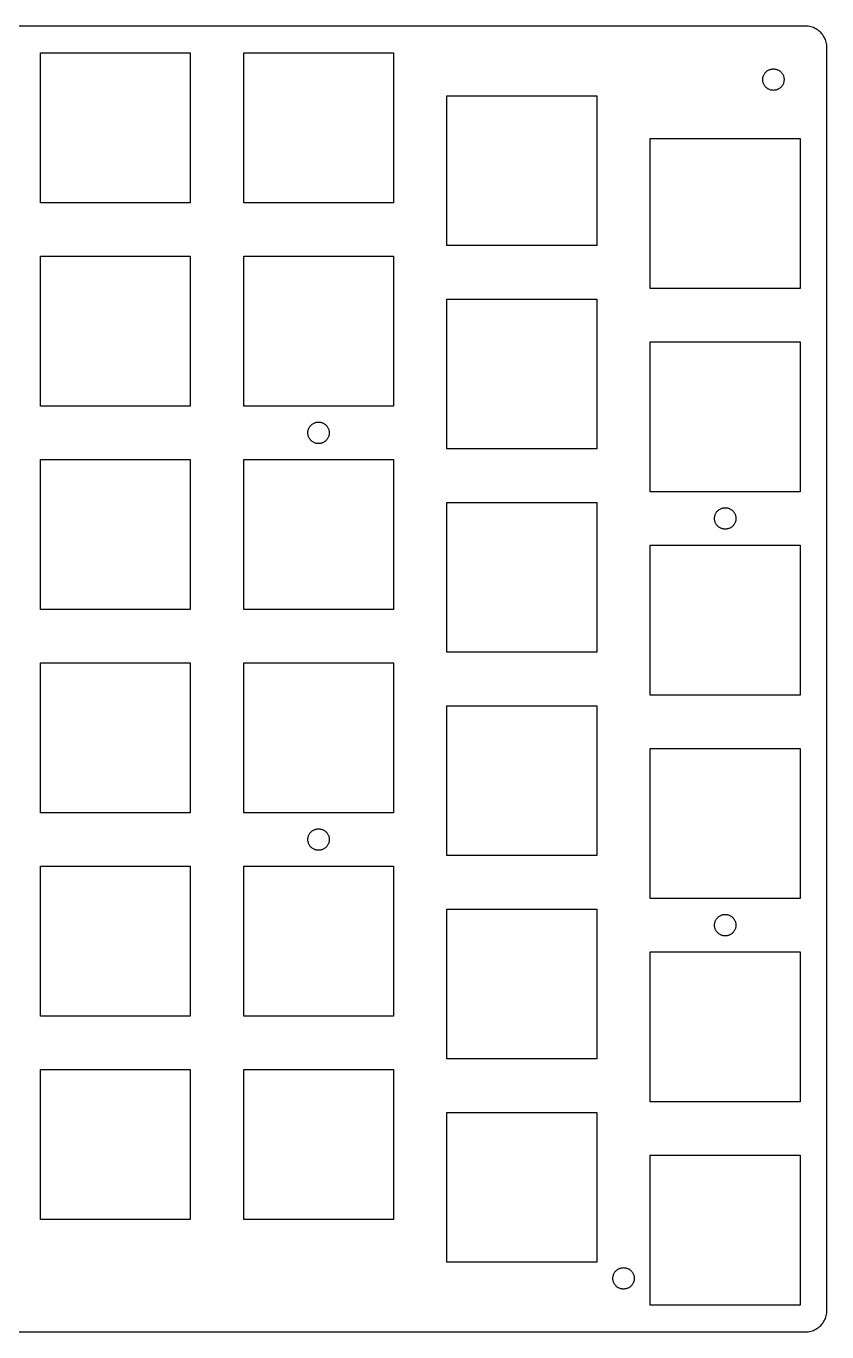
# Model space of a CAD drawing. Header units: metres. Extents: x 0 to 133, y 0 to 122.
# Drawn here: x 58.2 to 133, y 0 to 122 of the extents above; entities that cross this region are included whole.
import ezdxf

# ---------------------------------------------------------------- set-up
doc = ezdxf.new("R2010")
doc.units = ezdxf.units.M

msp = doc.modelspace()

# ---------------------------------------------------------------- linework, layer by layer
for p, q in [((131, 122), (2, 122)), ((131.126, 121.996), (131, 122)), ((131.251, 121.984), (131.126, 121.996)), ((131.375, 121.965), (131.251, 121.984)), ((131.497, 121.937), (131.375, 121.965)), ((131.618, 121.902), (131.497, 121.937)), ((131.736, 121.86), (131.618, 121.902)), ((131.852, 121.81), (131.736, 121.86)), ((131.964, 121.753), (131.852, 121.81)), ((132.072, 121.689), (131.964, 121.753)), ((132.176, 121.618), (132.072, 121.689)), ((132.275, 121.541), (132.176, 121.618)), ((132.369, 121.458), (132.275, 121.541)), ((132.458, 121.369), (132.369, 121.458)), ((132.541, 121.275), (132.458, 121.369)), ((132.618, 121.176), (132.541, 121.275)), ((132.689, 121.072), (132.618, 121.176)), ((132.753, 120.964), (132.689, 121.072)), ((132.81, 120.852), (132.753, 120.964)), ((132.86, 120.736), (132.81, 120.852)), ((132.902, 120.618), (132.86, 120.736)), ((132.937, 120.497), (132.902, 120.618)), ((132.965, 120.375), (132.937, 120.497)), ((132.984, 120.251), (132.965, 120.375)), ((132.996, 120.126), (132.984, 120.251)), ((133, 120), (132.996, 120.126)), ((133, 2), (133, 120)), ((59.5, 119.5), (73.5, 119.5)), ((59.5, 105.5), (59.5, 119.5)), ((73.5, 119.5), (73.5, 105.5)), ((78.5, 105.5), (78.5, 119.5)), ((78.5, 119.5), (92.5, 119.5)), ((92.5, 119.5), (92.5, 105.5)), ((127.002, 117.063), (127.008, 117.125)), ((127.008, 117.125), (127.018, 117.187)), ((127.018, 117.187), (127.031, 117.249)), ((127.031, 117.249), (127.049, 117.309)), ((127.049, 117.309), (127.07, 117.368)), ((127.07, 117.368), (127.095, 117.426)), ((127.095, 117.426), (127.124, 117.482)), ((127.124, 117.482), (127.156, 117.536)), ((127.156, 117.536), (127.191, 117.588)), ((127.191, 117.588), (127.229, 117.637)), ((127.229, 117.637), (127.271, 117.685)), ((127.271, 117.685), (127.315, 117.729)), ((127.315, 117.729), (127.363, 117.771)), ((127.363, 117.771), (127.412, 117.809)), ((127.412, 117.809), (127.464, 117.844)), ((127.464, 117.844), (127.518, 117.876)), ((127.518, 117.876), (127.574, 117.905)), ((127.574, 117.905), (127.632, 117.93)), ((127.632, 117.93), (127.691, 117.951)), ((127.691, 117.951), (127.751, 117.969)), ((127.751, 117.969), (127.813, 117.982)), ((127.813, 117.982), (127.875, 117.992)), ((127.875, 117.992), (127.937, 117.998)), ((127.937, 117.998), (128, 118)), ((128, 118), (128.063, 117.998)), ((128.063, 117.998), (128.125, 117.992)), ((128.125, 117.992), (128.187, 117.982)), ((128.187, 117.982), (128.249, 117.969)), ((128.249, 117.969), (128.309, 117.951)), ((128.309, 117.951), (128.368, 117.93)), ((128.368, 117.93), (128.426, 117.905)), ((128.426, 117.905), (128.482, 117.876)), ((128.482, 117.876), (128.536, 117.844)), ((128.536, 117.844), (128.588, 117.809)), ((128.588, 117.809), (128.637, 117.771)), ((128.637, 117.771), (128.685, 117.729)), ((128.685, 117.729), (128.729, 117.685)), ((128.729, 117.685), (128.771, 117.637)), ((128.771, 117.637), (128.809, 117.588)), ((128.809, 117.588), (128.844, 117.536)), ((128.844, 117.536), (128.876, 117.482)), ((128.876, 117.482), (128.905, 117.426)), ((128.905, 117.426), (128.93, 117.368)), ((128.93, 117.368), (128.951, 117.309)), ((128.951, 117.309), (128.969, 117.249)), ((128.969, 117.249), (128.982, 117.187)), ((128.982, 117.187), (128.992, 117.125)), ((128.992, 117.125), (128.998, 117.063)), ((127, 117), (127.002, 117.063)), ((127.002, 116.937), (127, 117)), ((127.008, 116.875), (127.002, 116.937)), ((127.018, 116.813), (127.008, 116.875)), ((127.031, 116.751), (127.018, 116.813)), ((127.049, 116.691), (127.031, 116.751)), ((127.07, 116.632), (127.049, 116.691)), ((127.095, 116.574), (127.07, 116.632)), ((127.124, 116.518), (127.095, 116.574)), ((127.156, 116.464), (127.124, 116.518)), ((127.191, 116.412), (127.156, 116.464)), ((127.229, 116.363), (127.191, 116.412)), ((127.271, 116.315), (127.229, 116.363)), ((127.315, 116.271), (127.271, 116.315)), ((127.363, 116.229), (127.315, 116.271)), ((127.412, 116.191), (127.363, 116.229)), ((127.464, 116.156), (127.412, 116.191)), ((127.518, 116.124), (127.464, 116.156)), ((127.574, 116.095), (127.518, 116.124)), ((127.632, 116.07), (127.574, 116.095)), ((127.691, 116.049), (127.632, 116.07)), ((127.751, 116.031), (127.691, 116.049)), ((127.813, 116.018), (127.751, 116.031)), ((127.875, 116.008), (127.813, 116.018)), ((127.937, 116.002), (127.875, 116.008)), ((128, 116), (127.937, 116.002)), ((128.063, 116.002), (128, 116)), ((128.125, 116.008), (128.063, 116.002)), ((128.187, 116.018), (128.125, 116.008)), ((128.249, 116.031), (128.187, 116.018)), ((128.309, 116.049), (128.249, 116.031)), ((128.368, 116.07), (128.309, 116.049)), ((128.426, 116.095), (128.368, 116.07)), ((128.482, 116.124), (128.426, 116.095)), ((128.536, 116.156), (128.482, 116.124)), ((128.588, 116.191), (128.536, 116.156)), ((128.637, 116.229), (128.588, 116.191)), ((128.685, 116.271), (128.637, 116.229)), ((128.729, 116.315), (128.685, 116.271)), ((128.771, 116.363), (128.729, 116.315)), ((128.809, 116.412), (128.771, 116.363)), ((128.844, 116.464), (128.809, 116.412)), ((128.876, 116.518), (128.844, 116.464)), ((128.905, 116.574), (128.876, 116.518)), ((128.93, 116.632), (128.905, 116.574)), ((128.951, 116.691), (128.93, 116.632)), ((128.969, 116.751), (128.951, 116.691)), ((128.982, 116.813), (128.969, 116.751)), ((128.992, 116.875), (128.982, 116.813)), ((128.998, 116.937), (128.992, 116.875)), ((128.998, 117.063), (129, 117)), ((129, 117), (128.998, 116.937)), ((97.5, 101.5), (97.5, 115.5)), ((97.5, 115.5), (111.5, 115.5)), ((111.5, 115.5), (111.5, 101.5)), ((116.5, 97.5), (116.5, 111.5)), ((116.5, 111.5), (130.5, 111.5)), ((130.5, 111.5), (130.5, 97.5)), ((73.5, 105.5), (59.5, 105.5)), ((92.5, 105.5), (78.5, 105.5)), ((111.5, 101.5), (97.5, 101.5)), ((59.5, 86.5), (59.5, 100.5)), ((59.5, 100.5), (73.5, 100.5)), ((73.5, 100.5), (73.5, 86.5)), ((78.5, 86.5), (78.5, 100.5)), ((78.5, 100.5), (92.5, 100.5)), ((92.5, 100.5), (92.5, 86.5)), ((97.5, 82.5), (97.5, 96.5)), ((97.5, 96.5), (111.5, 96.5)), ((111.5, 96.5), (111.5, 82.5)), ((130.5, 97.5), (116.5, 97.5)), ((116.5, 78.5), (116.5, 92.5)), ((116.5, 92.5), (130.5, 92.5)), ((130.5, 92.5), (130.5, 78.5)), ((73.5, 86.5), (59.5, 86.5)), ((92.5, 86.5), (78.5, 86.5)), ((84.5079, 84.1253), (84.5177, 84.1874)), ((84.5177, 84.1874), (84.5314, 84.2487)), ((84.5314, 84.2487), (84.5489, 84.309)), ((84.5489, 84.309), (84.5702, 84.3681)), ((84.5702, 84.3681), (84.5952, 84.4258)), ((84.5952, 84.4258), (84.6237, 84.4818)), ((84.6237, 84.4818), (84.6557, 84.5358)), ((84.6557, 84.5358), (84.691, 84.5878)), ((84.691, 84.5878), (84.7295, 84.6374)), ((84.7295, 84.6374), (84.771, 84.6845)), ((84.771, 84.6845), (84.8154, 84.729)), ((84.8154, 84.729), (84.8626, 84.7705)), ((84.8626, 84.7705), (84.9122, 84.809)), ((84.9122, 84.809), (84.9642, 84.8443)), ((84.9642, 84.8443), (85.0182, 84.8763)), ((85.0182, 84.8763), (85.0742, 84.9048)), ((85.0742, 84.9048), (85.1319, 84.9298)), ((85.1319, 84.9298), (85.191, 84.951)), ((85.191, 84.951), (85.2513, 84.9686)), ((85.2513, 84.9686), (85.3126, 84.9823)), ((85.3126, 84.9823), (85.3747, 84.9921)), ((85.3747, 84.9921), (85.4372, 84.998)), ((85.4372, 84.998), (85.5, 85)), ((85.5, 85), (85.5628, 84.998)), ((85.5628, 84.998), (85.6253, 84.9921)), ((85.6253, 84.9921), (85.6874, 84.9823)), ((85.6874, 84.9823), (85.7487, 84.9686)), ((85.7487, 84.9686), (85.809, 84.951)), ((85.809, 84.951), (85.8681, 84.9298)), ((85.8681, 84.9298), (85.9258, 84.9048)), ((85.9258, 84.9048), (85.9818, 84.8763)), ((85.9818, 84.8763), (86.0358, 84.8443)), ((86.0358, 84.8443), (86.0878, 84.809)), ((86.0878, 84.809), (86.1374, 84.7705)), ((86.1374, 84.7705), (86.1845, 84.729)), ((86.1845, 84.729), (86.229, 84.6845)), ((86.229, 84.6845), (86.2705, 84.6374)), ((86.2705, 84.6374), (86.309, 84.5878)), ((86.309, 84.5878), (86.3443, 84.5358)), ((86.3443, 84.5358), (86.3763, 84.4818)), ((86.3763, 84.4818), (86.4048, 84.4258)), ((86.4048, 84.4258), (86.4298, 84.3681)), ((86.4298, 84.3681), (86.451, 84.309)), ((86.451, 84.309), (86.4686, 84.2487)), ((86.4686, 84.2487), (86.4823, 84.1874)), ((86.4823, 84.1874), (86.4921, 84.1253)), ((84.5, 84), (84.502, 84.0628)), ((84.502, 83.9372), (84.5, 84)), ((84.502, 84.0628), (84.5079, 84.1253)), ((84.5079, 83.8747), (84.502, 83.9372)), ((84.5177, 83.8126), (84.5079, 83.8747)), ((84.5314, 83.7513), (84.5177, 83.8126)), ((84.5489, 83.691), (84.5314, 83.7513)), ((84.5702, 83.6319), (84.5489, 83.691)), ((84.5952, 83.5742), (84.5702, 83.6319)), ((84.6237, 83.5182), (84.5952, 83.5742)), ((84.6557, 83.4642), (84.6237, 83.5182)), ((84.691, 83.4122), (84.6557, 83.4642)), ((84.7295, 83.3626), (84.691, 83.4122)), ((84.771, 83.3154), (84.7295, 83.3626)), ((84.8154, 83.271), (84.771, 83.3154)), ((84.8626, 83.2295), (84.8154, 83.271)), ((84.9122, 83.191), (84.8626, 83.2295)), ((84.9642, 83.1557), (84.9122, 83.191)), ((85.0182, 83.1237), (84.9642, 83.1557)), ((85.0742, 83.0952), (85.0182, 83.1237)), ((85.1319, 83.0702), (85.0742, 83.0952)), ((85.191, 83.0489), (85.1319, 83.0702)), ((85.2513, 83.0314), (85.191, 83.0489)), ((85.3126, 83.0177), (85.2513, 83.0314)), ((85.3747, 83.0079), (85.3126, 83.0177)), ((85.4372, 83.002), (85.3747, 83.0079)), ((85.5, 83), (85.4372, 83.002)), ((85.5628, 83.002), (85.5, 83)), ((85.6253, 83.0079), (85.5628, 83.002)), ((85.6874, 83.0177), (85.6253, 83.0079)), ((85.7487, 83.0314), (85.6874, 83.0177)), ((85.809, 83.0489), (85.7487, 83.0314)), ((85.8681, 83.0702), (85.809, 83.0489)), ((85.9258, 83.0952), (85.8681, 83.0702)), ((85.9818, 83.1237), (85.9258, 83.0952)), ((86.0358, 83.1557), (85.9818, 83.1237)), ((86.0878, 83.191), (86.0358, 83.1557)), ((86.1374, 83.2295), (86.0878, 83.191)), ((86.1845, 83.271), (86.1374, 83.2295)), ((86.229, 83.3154), (86.1845, 83.271)), ((86.2705, 83.3626), (86.229, 83.3154)), ((86.309, 83.4122), (86.2705, 83.3626)), ((86.3443, 83.4642), (86.309, 83.4122)), ((86.3763, 83.5182), (86.3443, 83.4642)), ((86.4048, 83.5742), (86.3763, 83.5182)), ((86.4298, 83.6319), (86.4048, 83.5742)), ((86.451, 83.691), (86.4298, 83.6319)), ((86.4686, 83.7513), (86.451, 83.691)), ((86.4823, 83.8126), (86.4686, 83.7513)), ((86.4921, 83.8747), (86.4823, 83.8126)), ((86.4921, 84.1253), (86.498, 84.0628)), ((86.498, 83.9372), (86.4921, 83.8747)), ((86.498, 84.0628), (86.5, 84)), ((86.5, 84), (86.498, 83.9372)), ((111.5, 82.5), (97.5, 82.5)), ((59.5, 67.5), (59.5, 81.5)), ((59.5, 81.5), (73.5, 81.5)), ((73.5, 81.5), (73.5, 67.5)), ((78.5, 67.5), (78.5, 81.5)), ((78.5, 81.5), (92.5, 81.5)), ((92.5, 81.5), (92.5, 67.5)), ((130.5, 78.5), (116.5, 78.5)), ((97.5, 63.5), (97.5, 77.5)), ((97.5, 77.5), (111.5, 77.5)), ((111.5, 77.5), (111.5, 63.5)), ((122.964, 76.8443), (123.018, 76.8763)), ((123.018, 76.8763), (123.074, 76.9048)), ((123.074, 76.9048), (123.132, 76.9298)), ((123.132, 76.9298), (123.191, 76.951)), ((123.191, 76.951), (123.251, 76.9686)), ((123.251, 76.9686), (123.313, 76.9823)), ((123.313, 76.9823), (123.375, 76.9921)), ((123.375, 76.9921), (123.437, 76.998)), ((123.437, 76.998), (123.5, 77)), ((123.5, 77), (123.563, 76.998)), ((123.563, 76.998), (123.625, 76.9921)), ((123.625, 76.9921), (123.687, 76.9823)), ((123.687, 76.9823), (123.749, 76.9686)), ((123.749, 76.9686), (123.809, 76.951)), ((123.809, 76.951), (123.868, 76.9298)), ((123.868, 76.9298), (123.926, 76.9048)), ((123.926, 76.9048), (123.982, 76.8763)), ((123.982, 76.8763), (124.036, 76.8443)), ((122.5, 76), (122.502, 76.0628)), ((122.502, 75.9372), (122.5, 76)), ((122.502, 76.0628), (122.508, 76.1253)), ((122.508, 75.8747), (122.502, 75.9372)), ((122.508, 76.1253), (122.518, 76.1874)), ((122.518, 75.8126), (122.508, 75.8747)), ((122.518, 76.1874), (122.531, 76.2487)), ((122.531, 75.7513), (122.518, 75.8126)), ((122.531, 76.2487), (122.549, 76.309)), ((122.549, 75.691), (122.531, 75.7513)), ((122.549, 76.309), (122.57, 76.3681)), ((122.57, 75.6319), (122.549, 75.691)), ((122.57, 76.3681), (122.595, 76.4258)), ((122.595, 76.4258), (122.624, 76.4818)), ((122.624, 76.4818), (122.656, 76.5358)), ((122.656, 76.5358), (122.691, 76.5878)), ((122.691, 76.5878), (122.729, 76.6374)), ((122.729, 76.6374), (122.771, 76.6845)), ((122.771, 76.6845), (122.815, 76.729)), ((122.815, 76.729), (122.863, 76.7705)), ((122.863, 76.7705), (122.912, 76.809)), ((122.912, 76.809), (122.964, 76.8443)), ((124.036, 76.8443), (124.088, 76.809)), ((124.088, 76.809), (124.137, 76.7705)), ((124.137, 76.7705), (124.185, 76.729)), ((124.185, 76.729), (124.229, 76.6845)), ((124.229, 76.6845), (124.271, 76.6374)), ((124.271, 76.6374), (124.309, 76.5878)), ((124.309, 76.5878), (124.344, 76.5358)), ((124.344, 76.5358), (124.376, 76.4818)), ((124.376, 76.4818), (124.405, 76.4258)), ((124.405, 76.4258), (124.43, 76.3681)), ((124.43, 76.3681), (124.451, 76.309)), ((124.451, 75.691), (124.43, 75.6319)), ((124.451, 76.309), (124.469, 76.2487)), ((124.469, 75.7513), (124.451, 75.691)), ((124.469, 76.2487), (124.482, 76.1874)), ((124.482, 75.8126), (124.469, 75.7513)), ((124.482, 76.1874), (124.492, 76.1253)), ((124.492, 75.8747), (124.482, 75.8126)), ((124.492, 76.1253), (124.498, 76.0628)), ((124.498, 75.9372), (124.492, 75.8747)), ((124.498, 76.0628), (124.5, 76)), ((124.5, 76), (124.498, 75.9372)), ((122.595, 75.5742), (122.57, 75.6319)), ((122.624, 75.5182), (122.595, 75.5742)), ((122.656, 75.4642), (122.624, 75.5182)), ((122.691, 75.4122), (122.656, 75.4642)), ((122.729, 75.3626), (122.691, 75.4122)), ((122.771, 75.3154), (122.729, 75.3626)), ((122.815, 75.271), (122.771, 75.3154)), ((122.863, 75.2295), (122.815, 75.271)), ((122.912, 75.191), (122.863, 75.2295)), ((122.964, 75.1557), (122.912, 75.191)), ((123.018, 75.1237), (122.964, 75.1557)), ((123.074, 75.0952), (123.018, 75.1237)), ((123.132, 75.0702), (123.074, 75.0952)), ((123.191, 75.0489), (123.132, 75.0702)), ((123.251, 75.0314), (123.191, 75.0489)), ((123.313, 75.0177), (123.251, 75.0314)), ((123.375, 75.0079), (123.313, 75.0177)), ((123.437, 75.002), (123.375, 75.0079)), ((123.5, 75), (123.437, 75.002)), ((123.563, 75.002), (123.5, 75)), ((123.625, 75.0079), (123.563, 75.002)), ((123.687, 75.0177), (123.625, 75.0079)), ((123.749, 75.0314), (123.687, 75.0177)), ((123.809, 75.0489), (123.749, 75.0314)), ((123.868, 75.0702), (123.809, 75.0489)), ((123.926, 75.0952), (123.868, 75.0702)), ((123.982, 75.1237), (123.926, 75.0952)), ((124.036, 75.1557), (123.982, 75.1237)), ((124.088, 75.191), (124.036, 75.1557)), ((124.137, 75.2295), (124.088, 75.191)), ((124.185, 75.271), (124.137, 75.2295)), ((124.229, 75.3154), (124.185, 75.271)), ((124.271, 75.3626), (124.229, 75.3154)), ((124.309, 75.4122), (124.271, 75.3626)), ((124.344, 75.4642), (124.309, 75.4122)), ((124.376, 75.5182), (124.344, 75.4642)), ((124.405, 75.5742), (124.376, 75.5182)), ((124.43, 75.6319), (124.405, 75.5742)), ((116.5, 59.5), (116.5, 73.5)), ((116.5, 73.5), (130.5, 73.5)), ((130.5, 73.5), (130.5, 59.5)), ((73.5, 67.5), (59.5, 67.5)), ((92.5, 67.5), (78.5, 67.5)), ((111.5, 63.5), (97.5, 63.5)), ((59.5, 48.5), (59.5, 62.5)), ((59.5, 62.5), (73.5, 62.5)), ((73.5, 62.5), (73.5, 48.5)), ((78.5, 48.5), (78.5, 62.5)), ((78.5, 62.5), (92.5, 62.5)), ((92.5, 62.5), (92.5, 48.5)), ((130.5, 59.5), (116.5, 59.5)), ((97.5, 44.5), (97.5, 58.5)), ((97.5, 58.5), (111.5, 58.5)), ((111.5, 58.5), (111.5, 44.5)), ((116.5, 40.5), (116.5, 54.5)), ((116.5, 54.5), (130.5, 54.5)), ((130.5, 54.5), (130.5, 40.5)), ((73.5, 48.5), (59.5, 48.5)), ((92.5, 48.5), (78.5, 48.5)), ((84.5489, 46.309), (84.5702, 46.3681)), ((84.5702, 46.3681), (84.5952, 46.4258)), ((84.5952, 46.4258), (84.6237, 46.4818)), ((84.6237, 46.4818), (84.6557, 46.5358)), ((84.6557, 46.5358), (84.691, 46.5878)), ((84.691, 46.5878), (84.7295, 46.6374)), ((84.7295, 46.6374), (84.771, 46.6845)), ((84.771, 46.6845), (84.8154, 46.729)), ((84.8154, 46.729), (84.8626, 46.7705)), ((84.8626, 46.7705), (84.9122, 46.809)), ((84.9122, 46.809), (84.9642, 46.8443)), ((84.9642, 46.8443), (85.0182, 46.8763)), ((85.0182, 46.8763), (85.0742, 46.9048)), ((85.0742, 46.9048), (85.1319, 46.9298)), ((85.1319, 46.9298), (85.191, 46.951)), ((85.191, 46.951), (85.2513, 46.9686)), ((85.2513, 46.9686), (85.3126, 46.9823)), ((85.3126, 46.9823), (85.3747, 46.9921)), ((85.3747, 46.9921), (85.4372, 46.998)), ((85.4372, 46.998), (85.5, 47)), ((85.5, 47), (85.5628, 46.998)), ((85.5628, 46.998), (85.6253, 46.9921)), ((85.6253, 46.9921), (85.6874, 46.9823)), ((85.6874, 46.9823), (85.7487, 46.9686)), ((85.7487, 46.9686), (85.809, 46.951)), ((85.809, 46.951), (85.8681, 46.9298)), ((85.8681, 46.9298), (85.9258, 46.9048)), ((85.9258, 46.9048), (85.9818, 46.8763)), ((85.9818, 46.8763), (86.0358, 46.8443)), ((86.0358, 46.8443), (86.0878, 46.809)), ((86.0878, 46.809), (86.1374, 46.7705)), ((86.1374, 46.7705), (86.1845, 46.729)), ((86.1845, 46.729), (86.229, 46.6845)), ((86.229, 46.6845), (86.2705, 46.6374)), ((86.2705, 46.6374), (86.309, 46.5878)), ((86.309, 46.5878), (86.3443, 46.5358)), ((86.3443, 46.5358), (86.3763, 46.4818)), ((86.3763, 46.4818), (86.4048, 46.4258)), ((86.4048, 46.4258), (86.4298, 46.3681)), ((86.4298, 46.3681), (86.451, 46.309)), ((84.5, 46), (84.502, 46.0628)), ((84.502, 45.9372), (84.5, 46)), ((84.502, 46.0628), (84.5079, 46.1253)), ((84.5079, 45.8747), (84.502, 45.9372)), ((84.5079, 46.1253), (84.5177, 46.1874)), ((84.5177, 45.8126), (84.5079, 45.8747)), ((84.5177, 46.1874), (84.5314, 46.2487)), ((84.5314, 45.7513), (84.5177, 45.8126)), ((84.5314, 46.2487), (84.5489, 46.309)), ((84.5489, 45.691), (84.5314, 45.7513)), ((84.5702, 45.6319), (84.5489, 45.691)), ((84.5952, 45.5742), (84.5702, 45.6319)), ((84.6237, 45.5182), (84.5952, 45.5742)), ((84.6557, 45.4642), (84.6237, 45.5182)), ((84.691, 45.4122), (84.6557, 45.4642)), ((84.7295, 45.3626), (84.691, 45.4122)), ((84.771, 45.3154), (84.7295, 45.3626)), ((84.8154, 45.271), (84.771, 45.3154)), ((84.8626, 45.2295), (84.8154, 45.271)), ((84.9122, 45.191), (84.8626, 45.2295)), ((84.9642, 45.1557), (84.9122, 45.191)), ((85.0182, 45.1237), (84.9642, 45.1557)), ((86.0358, 45.1557), (85.9818, 45.1237)), ((86.0878, 45.191), (86.0358, 45.1557)), ((86.1374, 45.2295), (86.0878, 45.191)), ((86.1845, 45.271), (86.1374, 45.2295)), ((86.229, 45.3154), (86.1845, 45.271)), ((86.2705, 45.3626), (86.229, 45.3154)), ((86.309, 45.4122), (86.2705, 45.3626)), ((86.3443, 45.4642), (86.309, 45.4122)), ((86.3763, 45.5182), (86.3443, 45.4642)), ((86.4048, 45.5742), (86.3763, 45.5182)), ((86.4298, 45.6319), (86.4048, 45.5742)), ((86.451, 45.691), (86.4298, 45.6319)), ((86.451, 46.309), (86.4686, 46.2487)), ((86.4686, 45.7513), (86.451, 45.691)), ((86.4686, 46.2487), (86.4823, 46.1874)), ((86.4823, 45.8126), (86.4686, 45.7513)), ((86.4823, 46.1874), (86.4921, 46.1253)), ((86.4921, 45.8747), (86.4823, 45.8126)), ((86.4921, 46.1253), (86.498, 46.0628)), ((86.498, 45.9372), (86.4921, 45.8747)), ((86.498, 46.0628), (86.5, 46)), ((86.5, 46), (86.498, 45.9372)), ((85.0742, 45.0952), (85.0182, 45.1237)), ((85.1319, 45.0702), (85.0742, 45.0952)), ((85.191, 45.0489), (85.1319, 45.0702)), ((85.2513, 45.0314), (85.191, 45.0489)), ((85.3126, 45.0177), (85.2513, 45.0314)), ((85.3747, 45.0079), (85.3126, 45.0177)), ((85.4372, 45.002), (85.3747, 45.0079)), ((85.5, 45), (85.4372, 45.002)), ((85.5628, 45.002), (85.5, 45)), ((85.6253, 45.0079), (85.5628, 45.002)), ((85.6874, 45.0177), (85.6253, 45.0079)), ((85.7487, 45.0314), (85.6874, 45.0177)), ((85.809, 45.0489), (85.7487, 45.0314)), ((85.8681, 45.0702), (85.809, 45.0489)), ((85.9258, 45.0952), (85.8681, 45.0702)), ((85.9818, 45.1237), (85.9258, 45.0952)), ((111.5, 44.5), (97.5, 44.5)), ((59.5, 29.5), (59.5, 43.5)), ((59.5, 43.5), (73.5, 43.5)), ((73.5, 43.5), (73.5, 29.5)), ((78.5, 29.5), (78.5, 43.5)), ((78.5, 43.5), (92.5, 43.5)), ((92.5, 43.5), (92.5, 29.5)), ((130.5, 40.5), (116.5, 40.5)), ((97.5, 25.5), (97.5, 39.5)), ((97.5, 39.5), (111.5, 39.5)), ((111.5, 39.5), (111.5, 25.5)), ((122.5, 38), (122.502, 38.0628)), ((122.502, 37.9372), (122.5, 38)), ((122.502, 38.0628), (122.508, 38.1253)), ((122.508, 37.8747), (122.502, 37.9372)), ((122.508, 38.1253), (122.518, 38.1874)), ((122.518, 37.8126), (122.508, 37.8747)), ((122.518, 38.1874), (122.531, 38.2487)), ((122.531, 38.2487), (122.549, 38.309)), ((122.549, 38.309), (122.57, 38.3681)), ((122.57, 38.3681), (122.595, 38.4258)), ((122.595, 38.4258), (122.624, 38.4818)), ((122.624, 38.4818), (122.656, 38.5358)), ((122.656, 38.5358), (122.691, 38.5878)), ((122.691, 38.5878), (122.729, 38.6374)), ((122.729, 38.6374), (122.771, 38.6845)), ((122.771, 38.6845), (122.815, 38.729)), ((122.815, 38.729), (122.863, 38.7705)), ((122.863, 38.7705), (122.912, 38.809)), ((122.912, 38.809), (122.964, 38.8443)), ((122.964, 38.8443), (123.018, 38.8763)), ((123.018, 38.8763), (123.074, 38.9048)), ((123.074, 38.9048), (123.132, 38.9298)), ((123.132, 38.9298), (123.191, 38.951)), ((123.191, 38.951), (123.251, 38.9686)), ((123.251, 38.9686), (123.313, 38.9823)), ((123.313, 38.9823), (123.375, 38.9921)), ((123.375, 38.9921), (123.437, 38.998)), ((123.437, 38.998), (123.5, 39)), ((123.5, 39), (123.563, 38.998)), ((123.563, 38.998), (123.625, 38.9921)), ((123.625, 38.9921), (123.687, 38.9823)), ((123.687, 38.9823), (123.749, 38.9686)), ((123.749, 38.9686), (123.809, 38.951)), ((123.809, 38.951), (123.868, 38.9298)), ((123.868, 38.9298), (123.926, 38.9048)), ((123.926, 38.9048), (123.982, 38.8763)), ((123.982, 38.8763), (124.036, 38.8443)), ((124.036, 38.8443), (124.088, 38.809)), ((124.088, 38.809), (124.137, 38.7705)), ((124.137, 38.7705), (124.185, 38.729)), ((124.185, 38.729), (124.229, 38.6845)), ((124.229, 38.6845), (124.271, 38.6374)), ((124.271, 38.6374), (124.309, 38.5878)), ((124.309, 38.5878), (124.344, 38.5358)), ((124.344, 38.5358), (124.376, 38.4818)), ((124.376, 38.4818), (124.405, 38.4258)), ((124.405, 38.4258), (124.43, 38.3681)), ((124.43, 38.3681), (124.451, 38.309)), ((124.451, 38.309), (124.469, 38.2487)), ((124.469, 38.2487), (124.482, 38.1874)), ((124.482, 38.1874), (124.492, 38.1253)), ((124.492, 37.8747), (124.482, 37.8126)), ((124.492, 38.1253), (124.498, 38.0628)), ((124.498, 37.9372), (124.492, 37.8747)), ((124.498, 38.0628), (124.5, 38)), ((124.5, 38), (124.498, 37.9372)), ((122.531, 37.7513), (122.518, 37.8126)), ((122.549, 37.691), (122.531, 37.7513)), ((122.57, 37.6319), (122.549, 37.691)), ((122.595, 37.5742), (122.57, 37.6319)), ((122.624, 37.5182), (122.595, 37.5742)), ((122.656, 37.4642), (122.624, 37.5182)), ((122.691, 37.4122), (122.656, 37.4642)), ((122.729, 37.3626), (122.691, 37.4122)), ((122.771, 37.3154), (122.729, 37.3626)), ((122.815, 37.271), (122.771, 37.3154)), ((122.863, 37.2295), (122.815, 37.271)), ((122.912, 37.191), (122.863, 37.2295)), ((122.964, 37.1557), (122.912, 37.191)), ((123.018, 37.1237), (122.964, 37.1557)), ((123.074, 37.0952), (123.018, 37.1237)), ((123.132, 37.0702), (123.074, 37.0952)), ((123.191, 37.0489), (123.132, 37.0702)), ((123.251, 37.0314), (123.191, 37.0489)), ((123.313, 37.0177), (123.251, 37.0314)), ((123.375, 37.0079), (123.313, 37.0177)), ((123.437, 37.002), (123.375, 37.0079)), ((123.5, 37), (123.437, 37.002)), ((123.563, 37.002), (123.5, 37)), ((123.625, 37.0079), (123.563, 37.002)), ((123.687, 37.0177), (123.625, 37.0079)), ((123.749, 37.0314), (123.687, 37.0177)), ((123.809, 37.0489), (123.749, 37.0314)), ((123.868, 37.0702), (123.809, 37.0489)), ((123.926, 37.0952), (123.868, 37.0702)), ((123.982, 37.1237), (123.926, 37.0952)), ((124.036, 37.1557), (123.982, 37.1237)), ((124.088, 37.191), (124.036, 37.1557)), ((124.137, 37.2295), (124.088, 37.191)), ((124.185, 37.271), (124.137, 37.2295)), ((124.229, 37.3154), (124.185, 37.271)), ((124.271, 37.3626), (124.229, 37.3154)), ((124.309, 37.4122), (124.271, 37.3626)), ((124.344, 37.4642), (124.309, 37.4122)), ((124.376, 37.5182), (124.344, 37.4642)), ((124.405, 37.5742), (124.376, 37.5182)), ((124.43, 37.6319), (124.405, 37.5742)), ((124.451, 37.691), (124.43, 37.6319)), ((124.469, 37.7513), (124.451, 37.691)), ((124.482, 37.8126), (124.469, 37.7513)), ((116.5, 21.5), (116.5, 35.5)), ((116.5, 35.5), (130.5, 35.5)), ((130.5, 35.5), (130.5, 21.5)), ((73.5, 29.5), (59.5, 29.5)), ((92.5, 29.5), (78.5, 29.5)), ((59.5, 10.5), (59.5, 24.5)), ((59.5, 24.5), (73.5, 24.5)), ((73.5, 24.5), (73.5, 10.5)), ((78.5, 10.5), (78.5, 24.5)), ((78.5, 24.5), (92.5, 24.5)), ((92.5, 24.5), (92.5, 10.5)), ((111.5, 25.5), (97.5, 25.5)), ((130.5, 21.5), (116.5, 21.5)), ((97.5, 6.5), (97.5, 20.5)), ((97.5, 20.5), (111.5, 20.5)), ((111.5, 20.5), (111.5, 6.5)), ((116.5, 2.5), (116.5, 16.5)), ((116.5, 16.5), (130.5, 16.5)), ((130.5, 16.5), (130.5, 2.5)), ((73.5, 10.5), (59.5, 10.5)), ((92.5, 10.5), (78.5, 10.5)), ((111.5, 6.5), (97.5, 6.5)), ((113, 5), (113.002, 5.06279)), ((113.002, 4.93719), (113, 5)), ((113.002, 5.06279), (113.008, 5.12532)), ((113.008, 4.87466), (113.002, 4.93719)), ((113.008, 5.12532), (113.018, 5.18738)), ((113.018, 5.18738), (113.031, 5.24869)), ((113.031, 5.24869), (113.049, 5.30901)), ((113.049, 5.30901), (113.07, 5.36812)), ((113.07, 5.36812), (113.095, 5.42577)), ((113.095, 5.42577), (113.124, 5.48175)), ((113.124, 5.48175), (113.156, 5.53581)), ((113.156, 5.53581), (113.191, 5.58778)), ((113.191, 5.58778), (113.229, 5.63742)), ((113.229, 5.63742), (113.271, 5.68454)), ((113.271, 5.68454), (113.315, 5.72896)), ((113.315, 5.72896), (113.363, 5.77051)), ((113.363, 5.77051), (113.412, 5.80901)), ((113.412, 5.80901), (113.464, 5.84431)), ((113.464, 5.84431), (113.518, 5.8763)), ((113.518, 5.8763), (113.574, 5.90482)), ((113.574, 5.90482), (113.632, 5.92976)), ((113.632, 5.92976), (113.691, 5.95105)), ((113.691, 5.95105), (113.751, 5.96858)), ((113.751, 5.96858), (113.813, 5.98228)), ((113.813, 5.98228), (113.875, 5.99211)), ((113.875, 5.99211), (113.937, 5.99802)), ((113.937, 5.99802), (114, 6)), ((114, 6), (114.063, 5.99802)), ((114.063, 5.99802), (114.125, 5.99211)), ((114.125, 5.99211), (114.187, 5.98228)), ((114.187, 5.98228), (114.249, 5.96858)), ((114.249, 5.96858), (114.309, 5.95105)), ((114.309, 5.95105), (114.368, 5.92976)), ((114.368, 5.92976), (114.426, 5.90482)), ((114.426, 5.90482), (114.482, 5.8763)), ((114.482, 5.8763), (114.536, 5.84431)), ((114.536, 5.84431), (114.588, 5.80901)), ((114.588, 5.80901), (114.637, 5.77051)), ((114.637, 5.77051), (114.685, 5.72896)), ((114.685, 5.72896), (114.729, 5.68454)), ((114.729, 5.68454), (114.771, 5.63742)), ((114.771, 5.63742), (114.809, 5.58778)), ((114.809, 5.58778), (114.844, 5.53581)), ((114.844, 5.53581), (114.876, 5.48175)), ((114.876, 5.48175), (114.905, 5.42577)), ((114.905, 5.42577), (114.93, 5.36812)), ((114.93, 5.36812), (114.951, 5.30901)), ((114.951, 5.30901), (114.969, 5.24869)), ((114.969, 5.24869), (114.982, 5.18738)), ((114.982, 5.18738), (114.992, 5.12532)), ((114.992, 5.12532), (114.998, 5.06279)), ((114.998, 4.93719), (114.992, 4.87466)), ((114.998, 5.06279), (115, 5)), ((115, 5), (114.998, 4.93719)), ((113.018, 4.81261), (113.008, 4.87466)), ((113.031, 4.7513), (113.018, 4.81261)), ((113.049, 4.69098), (113.031, 4.7513)), ((113.07, 4.63187), (113.049, 4.69098)), ((113.095, 4.57422), (113.07, 4.63187)), ((113.124, 4.51823), (113.095, 4.57422)), ((113.156, 4.46417), (113.124, 4.51823)), ((113.191, 4.4122), (113.156, 4.46417)), ((113.229, 4.36256), (113.191, 4.4122)), ((113.271, 4.31544), (113.229, 4.36256)), ((113.315, 4.27103), (113.271, 4.31544)), ((113.363, 4.22948), (113.315, 4.27103)), ((113.412, 4.19098), (113.363, 4.22948)), ((113.464, 4.15567), (113.412, 4.19098)), ((113.518, 4.12369), (113.464, 4.15567)), ((113.574, 4.09517), (113.518, 4.12369)), ((113.632, 4.07022), (113.574, 4.09517)), ((113.691, 4.04893), (113.632, 4.07022)), ((113.751, 4.0314), (113.691, 4.04893)), ((113.813, 4.0177), (113.751, 4.0314)), ((113.875, 4.00787), (113.813, 4.0177)), ((113.937, 4.00197), (113.875, 4.00787)), ((114, 4), (113.937, 4.00197)), ((114.063, 4.00197), (114, 4)), ((114.125, 4.00787), (114.063, 4.00197)), ((114.187, 4.0177), (114.125, 4.00787)), ((114.249, 4.0314), (114.187, 4.0177)), ((114.309, 4.04893), (114.249, 4.0314)), ((114.368, 4.07022), (114.309, 4.04893)), ((114.426, 4.09517), (114.368, 4.07022)), ((114.482, 4.12369), (114.426, 4.09517)), ((114.536, 4.15567), (114.482, 4.12369)), ((114.588, 4.19098), (114.536, 4.15567)), ((114.637, 4.22948), (114.588, 4.19098)), ((114.685, 4.27103), (114.637, 4.22948)), ((114.729, 4.31544), (114.685, 4.27103)), ((114.771, 4.36256), (114.729, 4.31544)), ((114.809, 4.4122), (114.771, 4.36256)), ((114.844, 4.46417), (114.809, 4.4122)), ((114.876, 4.51823), (114.844, 4.46417)), ((114.905, 4.57422), (114.876, 4.51823)), ((114.93, 4.63187), (114.905, 4.57422)), ((114.951, 4.69098), (114.93, 4.63187)), ((114.969, 4.7513), (114.951, 4.69098)), ((114.982, 4.81261), (114.969, 4.7513)), ((114.992, 4.87466), (114.982, 4.81261)), ((130.5, 2.5), (116.5, 2.5)), ((132.81, 1.14844), (132.86, 1.26375)), ((132.86, 1.26375), (132.902, 1.38196)), ((132.902, 1.38196), (132.937, 1.50261)), ((132.937, 1.50261), (132.965, 1.62523)), ((132.965, 1.62523), (132.984, 1.74933)), ((132.984, 1.74933), (132.996, 1.8744)), ((132.996, 1.8744), (133, 2)), ((2, 0), (131, 0)), ((131, 0), (131.126, 0.003937)), ((131.126, 0.003937), (131.251, 0.015762)), ((131.251, 0.015762), (131.375, 0.035416)), ((131.375, 0.035416), (131.497, 0.06282)), ((131.497, 0.06282), (131.618, 0.097885)), ((131.618, 0.097885), (131.736, 0.140442)), ((131.736, 0.140442), (131.852, 0.190338)), ((131.852, 0.190338), (131.964, 0.247375)), ((131.964, 0.247375), (132.072, 0.31134)), ((132.072, 0.31134), (132.176, 0.381958)), ((132.176, 0.381958), (132.275, 0.458969)), ((132.275, 0.458969), (132.369, 0.542053)), ((132.369, 0.542053), (132.458, 0.630905)), ((132.458, 0.630905), (132.541, 0.725143)), ((132.541, 0.725143), (132.618, 0.824417)), ((132.618, 0.824417), (132.689, 0.928345)), ((132.689, 0.928345), (132.753, 1.03648)), ((132.753, 1.03648), (132.81, 1.14844))]:
    msp.add_line(p, q)

doc.saveas('drawing.dxf')
